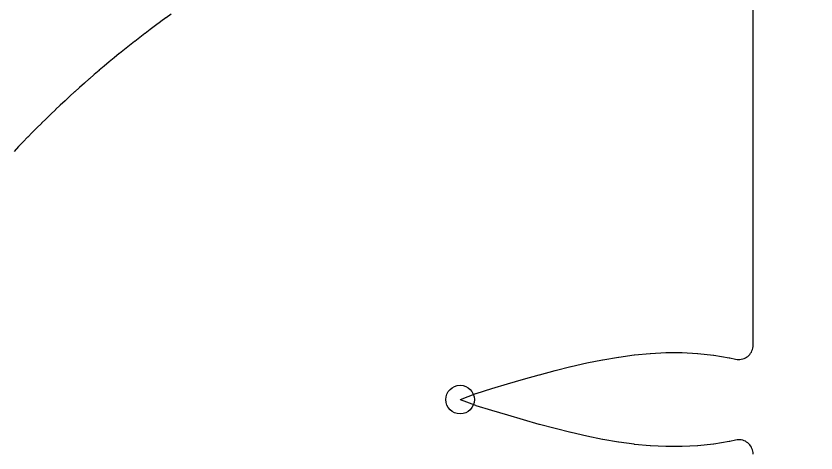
# Model space of a CAD drawing. Header units: millimetres. Extents: x -31.9 to 31.9, y -31.9 to 31.9.
# Drawn here: x -13.54 to 0.46, y 16.61 to 24.25 of the extents above; entities that cross this region are included whole.
import ezdxf

# ---------------------------------------------------------------- set-up
doc = ezdxf.new("R2010")
doc.units = ezdxf.units.MM
doc.layers.add('CUT_INNER', color=6, linetype='Continuous')
doc.layers.add('ENGRAVE', color=7, linetype='Continuous')

msp = doc.modelspace()

# ---------------------------------------------------------------- linework, layer by layer
at = {"layer": 'CUT_INNER'}
for points in [[(-0.638, 16.5871), (-0.6392, 16.612), (-0.643, 16.6366), (-0.6491, 16.6608), (-0.6576, 16.6842), (-0.6684, 16.7066), (-0.6814, 16.7279), (-0.6964, 16.7477), (-0.7134, 16.766), (-0.732, 16.7825), (-0.7522, 16.797), (-0.7738, 16.8095), (-0.7965, 16.8198), (-0.8201, 16.8277), (-0.8444, 16.8333), (-0.8691, 16.8364), (-0.894, 16.837), (-0.9188, 16.8352), (-0.9434, 16.8309), (-1.0481, 16.8071), (-1.0553, 16.8057), (-1.3255, 16.7609), (-1.3327, 16.76), (-1.603, 16.731), (-1.6099, 16.7304), (-1.8806, 16.7165), (-1.8871, 16.7163), (-2.1582, 16.7165), (-2.1643, 16.7167), (-2.4359, 16.7302), (-2.4414, 16.7306), (-2.7135, 16.7563), (-2.7185, 16.7569), (-2.9912, 16.7938), (-2.9956, 16.7945), (-3.269, 16.8414), (-3.2727, 16.8421), (-3.5467, 16.8977), (-3.5498, 16.8984), (-3.8244, 16.9614), (-3.8269, 16.962), (-4.102, 17.0312), (-4.104, 17.0317), (-4.3797, 17.1057), (-4.3811, 17.1061), (-4.6567, 17.1837), (-4.9343, 17.2643), (-5.2119, 17.3472), (-5.2132, 17.3477), (-5.4862, 17.4325), (-5.4936, 17.4351), (-5.7615, 17.5372), (-5.7666, 17.5394), (-5.7615, 17.5417), (-5.4936, 17.6438), (-5.4862, 17.6464), (-5.2132, 17.7312), (-5.2119, 17.7316), (-4.936, 17.814), (-4.6588, 17.8946), (-4.3811, 17.9728), (-4.3797, 17.9732), (-4.104, 18.0472), (-4.102, 18.0477), (-3.8269, 18.1169), (-3.8244, 18.1175), (-3.5498, 18.1805), (-3.5467, 18.1812), (-3.2727, 18.2368), (-3.269, 18.2375), (-2.9956, 18.2844), (-2.9912, 18.2851), (-2.7185, 18.322), (-2.7135, 18.3226), (-2.4414, 18.3483), (-2.4359, 18.3487), (-2.1643, 18.3622), (-2.1582, 18.3624), (-1.8871, 18.3626), (-1.8806, 18.3624), (-1.6099, 18.3485), (-1.603, 18.3479), (-1.3327, 18.3189), (-1.3255, 18.318), (-1.0553, 18.2732), (-1.0481, 18.2718), (-0.9434, 18.248), (-0.9188, 18.2437), (-0.894, 18.2418), (-0.8691, 18.2425), (-0.8444, 18.2456), (-0.8201, 18.2512), (-0.7965, 18.2591), (-0.7738, 18.2694), (-0.7522, 18.2818), (-0.732, 18.2964), (-0.7134, 18.3129), (-0.6964, 18.3312), (-0.6814, 18.351), (-0.6684, 18.3723), (-0.6576, 18.3947), (-0.6491, 18.4181), (-0.643, 18.4423), (-0.6392, 18.4669), (-0.638, 18.4918), (-0.638, 27.4815)], [(-10.8255, 24.2867), (-10.9171, 24.2209), (-10.9184, 24.22), (-11.0096, 24.1536), (-11.0108, 24.1527), (-11.1017, 24.0858), (-11.1029, 24.0848), (-11.1933, 24.0174), (-11.1945, 24.0164), (-11.2845, 23.9484), (-11.2857, 23.9475), (-11.3753, 23.8789), (-11.3765, 23.8779), (-11.4657, 23.8088), (-11.4669, 23.8079), (-11.5556, 23.7382), (-11.5568, 23.7372), (-11.6451, 23.667), (-11.6463, 23.666), (-11.7342, 23.5953), (-11.7354, 23.5943), (-11.8228, 23.523), (-11.824, 23.522), (-11.911, 23.4502), (-11.9122, 23.4492), (-11.9987, 23.3768), (-11.9999, 23.3758), (-12.086, 23.3029), (-12.0872, 23.3019), (-12.1728, 23.2285), (-12.174, 23.2275), (-12.2592, 23.1536), (-12.2604, 23.1525), (-12.3451, 23.0781), (-12.3463, 23.0771), (-12.4306, 23.0021), (-12.4317, 23.001), (-12.5155, 22.9255), (-12.5167, 22.9245), (-12.6, 22.8485), (-12.6012, 22.8474), (-12.6841, 22.7709), (-12.6852, 22.7699), (-12.7676, 22.6928), (-12.7687, 22.6918), (-12.8507, 22.6142), (-12.8518, 22.6132), (-12.9333, 22.5351), (-12.9344, 22.534), (-13.0153, 22.4555), (-13.0164, 22.4544), (-13.097, 22.3754), (-13.098, 22.3743), (-13.1781, 22.2948), (-13.1792, 22.2937), (-13.2587, 22.2137), (-13.2598, 22.2126), (-13.3388, 22.1321), (-13.3399, 22.131), (-13.4184, 22.05), (-13.4195, 22.0489), (-13.4975, 21.9674), (-13.4986, 21.9663), (-13.5761, 21.8843)]]:
    msp.add_lwpolyline(points, dxfattribs=at)
at = {"layer": 'ENGRAVE'}
for centre, radius in [((0, 9.1156), 21.0426), ((-5.7673, 17.5394), 0.25)]:
    msp.add_circle(centre, radius, dxfattribs=at)

doc.saveas('drawing.dxf')
